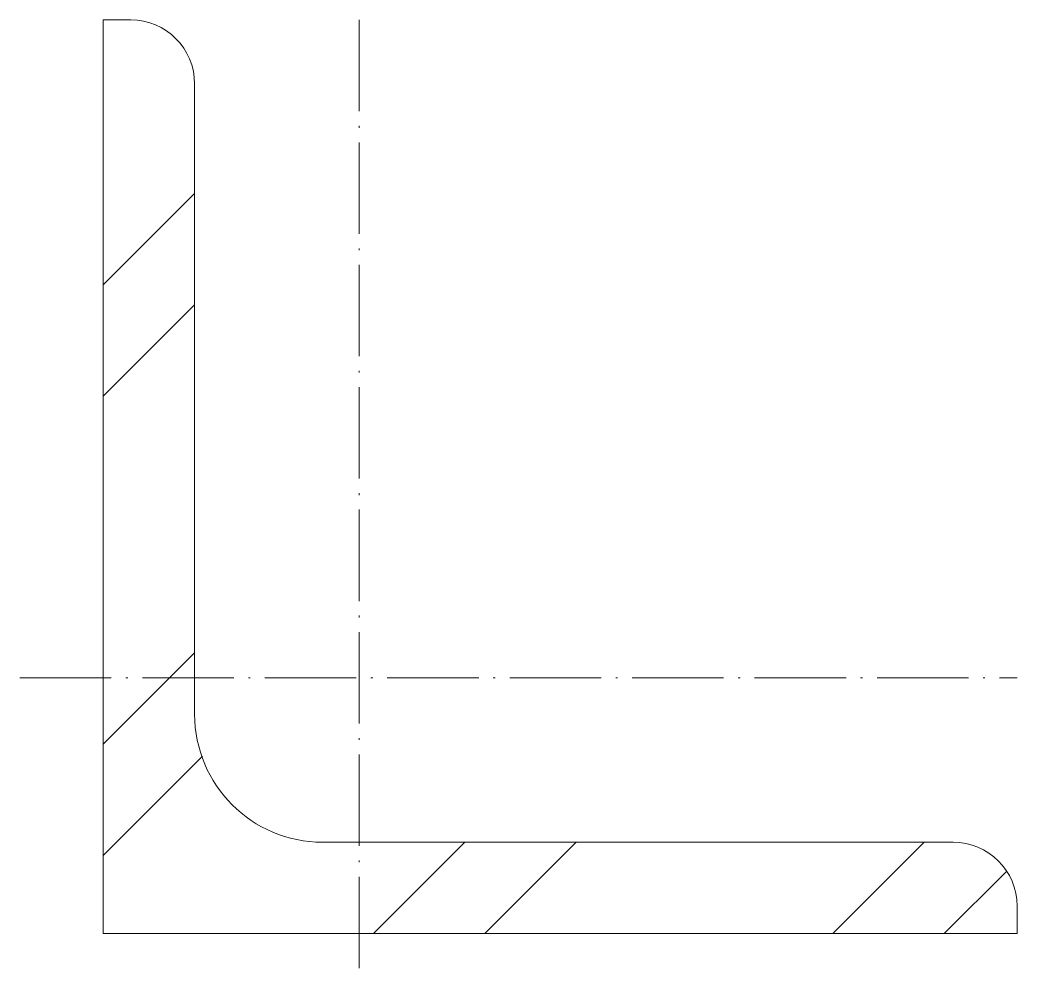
# Model space of a CAD drawing. Header units: metres. Extents: x -4.6 to 50, y -2.6 to 50.
import ezdxf

# ---------------------------------------------------------------- set-up
doc = ezdxf.new("R2010")
doc.units = ezdxf.units.M
doc.linetypes.add('MV_hartlijn_staal', pattern=[6.6, 5, -0.8, 0, -0.8])
doc.layers.add('A-DETL-GENF', color=92, linetype='Continuous', lineweight=18)

# ---------------------------------------------------------------- blocks, each defined once
blk = doc.blocks.new('28 Staalprofielen- L-2d - L50_5-3532931-00_0 Basismaterialen')
at = {"layer": 'A-DETL-GENF', "lineweight": 13}
h = blk.add_hatch(dxfattribs=at)
h.set_pattern_fill('FP_163', color=256, style=0, pattern_type=2)
h.set_pattern_definition([(45, (3838.247, -4348.567), (-12.57236, 12.57236), []), (45, (3838.247, -4329.517), (-12.57236, 12.57236), [])])
h.paths.add_polyline_path([(50, 0), (50, 1.5), (49.881, 2.406), (49.531, 3.25), (48.975, 3.975), (48.25, 4.531), (47.406, 4.881), (46.5, 5), (12, 5), (10.188, 5.239), (8.5, 5.938), (7.05, 7.05), (5.938, 8.5), (5.239, 10.188), (5, 12), (5, 46.5), (4.881, 47.406), (4.531, 48.25), (3.975, 48.975), (3.25, 49.531), (2.406, 49.881), (1.5, 50), (0, 50), (0, 0)])
at = {"layer": 'A-DETL-GENF'}
for p, q in [((1.5, 50), (0, 50)), ((0, 50), (0, 0)), ((5, 12), (5, 46.5)), ((46.5, 5), (12, 5)), ((50, 0), (50, 1.5)), ((0, 0), (50, 0))]:
    blk.add_line(p, q, dxfattribs=at)
at = {"layer": 'A-DETL-GENF', "linetype": 'MV_hartlijn_staal', "lineweight": 13}
for p, q in [((14, 50), (14, -2.6)), ((-4.559, 14), (50, 14))]:
    blk.add_line(p, q, dxfattribs=at)
at = {"layer": 'A-DETL-GENF'}
for centre, radius, start, end in [((1.5, 46.5), 3.5, 360, 90), ((12, 12), 7, 180, 270), ((46.5, 1.5), 3.5, 360, 90)]:
    blk.add_arc(centre, radius, start, end, dxfattribs=at)

msp = doc.modelspace()

# ---------------------------------------------------------------- block references
msp.add_blockref('28 Staalprofielen- L-2d - L50_5-3532931-00_0 Basismaterialen', (0, 0))

doc.saveas('drawing.dxf')
